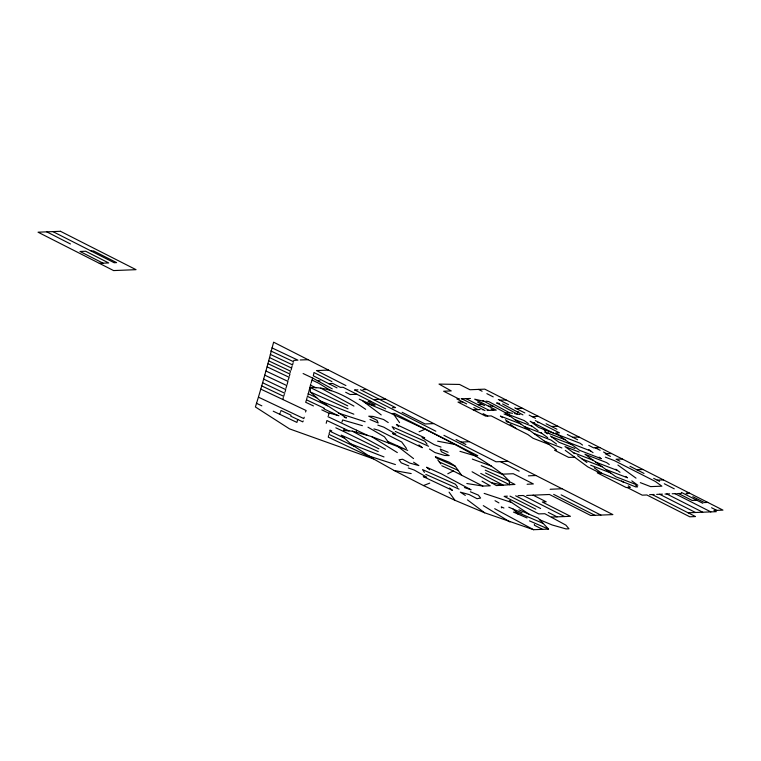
<?xml version="1.0" encoding="UTF-8"?>
<svg xmlns="http://www.w3.org/2000/svg" width="761" height="761" viewBox="0 0 761 761"><rect width="100%" height="100%" fill="white"/><g stroke="black" fill="none" stroke-linecap="round" stroke-linejoin="round"><path stroke-width="1.14" d="M367.972 427.197L384.448 436.814L387.882 441.532L407.706 450.379L371.463 436.529L356.414 432.286L356.557 430.203L327.962 416.676M518.907 509.841L538.189 518.136L548.576 529.104L533.575 529.704L484.643 512.79L454.954 500.3L423.477 485.566L394.198 470.517L373.423 458.873L289.503 428.871L255.401 406.964C262.088 385.551 267.958 363.844 273.618 342.184L612.871 514.598L590.745 515.492L549.452 494.488L526.707 495.459M307.92 395.244L310.811 383.858M378.892 448.828L343.449 431.363L344.115 428.624L326.926 420.538L326.203 423.278M328.552 435.549L328.314 437.175L371.073 457.409M291.13 370.036L292.091 366.012M305.541 411.977L306.122 410.512L282.921 399.544L283.32 397.508M331.368 413.594L331.587 412.491L323.939 408.866L324.253 408.219L306.512 399.867L307.073 397.527M290.046 372.795L290.417 371.102L268.738 360.885M329.427 432.457L328.999 434.379L354.54 446.46L373.423 458.873M293.071 362.845L292.585 364.89L270.355 354.407M287.154 384.41L287.924 381.375L266.036 371.054M280.685 411.596L281.028 410.493L291.035 415.23L290.74 416.162L297.694 419.463L296.914 422.412L273.237 411.206M311.173 382.802L312.676 378.065L303.116 373.537M285.042 392.01L285.736 389.613L263.553 379.064M328.372 415.563L329.228 412.985L338.93 415.772M289.361 376.058L289.96 374.07L268.129 363.739M284.3 394.35L283.701 396.338L261.356 385.741M341.984 422.003L342.631 419.958L362.407 425.684M304.238 417.237L303.81 418.579L258.607 397.242M285.889 388.329L286.821 385.58L264.733 375.144M306.512 399.867L305.665 402.265L313.446 405.936M288.086 380.158L289.142 377.285L267.178 366.897M303.211 420.919L302.764 421.86L297.694 419.463M279.525 414.193L280.333 412.652M447.772 473.78L453.28 470.954L482.835 486.051L490.246 485.813L482.055 481.171M419.092 431.772L425.123 429.214C451.682 442.702 478.717 455.925 502.422 474.17L509.099 480.885L509.67 484.738L514.95 484.462L509.366 481.627M423.477 485.566L429.727 483.121M364.31 402.15L371.729 405.261L375.173 405.061L368.143 401.475L370.816 401.361L385.703 408.914M371.729 405.261L391.535 413.584L394.55 413.404L477.737 455.687L475.302 455.906L459.958 451.321M482.455 409.684L483.159 409.646M507.368 496.153L504.134 496.343L538.731 513.894L544.809 513.713L565.861 525.109L568.962 528.8L565.994 528.914L552.125 524.966L539.711 519.753M331.863 381.565L313.998 372.519L313.332 375.839L328.714 383.649L332.69 383.43L340.357 387.339L343.135 387.292L370.816 401.361M293.641 360.4L297.951 360.162L271.953 347.872M517.499 411.967L518.688 411.901M527.107 484.262L533.366 483.948L513.275 473.723L502.422 474.17M461.147 442.093L469.299 441.703M550.127 489.285L562.008 488.743M91.139 251.025L93.574 250.93L116.604 262.621L114.169 262.726L52.89 231.601M99.33 263.325L108.68 262.945L85.651 251.244L80.019 251.472L103.049 263.173M328.486 370.093L316.452 370.569L345.922 385.561M318.26 380.9L320 380.823M354.655 389.974L357.927 389.841M362.997 389.661L366.602 389.518M459.387 398.888L456.961 398.973L466.645 403.901M461.109 398.84L470.441 398.46M462.726 401.913L457.998 402.103L485.594 416.115L491.168 415.887L527.982 434.617L533.033 438.26L548.938 444.405M392.343 407.715L395.558 407.592L360.505 389.765M477.851 404.633L482.246 404.452M488.505 406.184L492.9 406.003L509.204 414.774M473.218 409.827L480.086 409.551M487.135 410.493L496.267 410.131L474.683 399.164L484.348 401.418L492.9 406.003M532.11 416.628L538.398 416.372M433.656 423.611L425.066 423.963L402.093 412.291M537.78 422.583L539.168 422.526M533.204 422.793L534.603 422.736M551.516 426.493L557.803 426.236M572.738 437.271L579.026 437.014M599.858 447.601L593.628 447.849L588.738 445.366M611.492 453.508L605.261 453.756L610.436 456.391M622.308 458.997L616.077 459.254L619.92 461.204M636.776 469.746L642.969 469.499M635.749 485.508L637.594 486.869L635.711 486.926L601.742 473.256L597.252 472.828L626.179 487.525L630.393 487.354L628.282 485.87M528.381 475.834L535.953 475.52M482.835 486.051L466.826 483.52M657.209 480.153L663.449 479.896M649.618 494.669L654.118 494.488M656.676 494.384L662.441 494.146M665.019 494.041L669.623 493.86M672.201 493.756L676.158 493.604M677.509 493.575L681.295 493.423M689.466 493.109L686.108 493.252L687.364 493.879M702.879 503.316L696.848 500.253L692.13 500.443L678.527 493.537M707.787 502.422L704.382 502.555L692.833 496.695M551.449 517.08L570.446 516.31L542.308 502.022L546.198 501.803L533.109 495.135M688.077 512.79L716.31 511.677L713.961 510.488L722.95 510.117L484.795 389.147L469.975 389.746L459.539 384.448L439.011 384.086L451.244 390.916L443.634 391.221L458.75 398.897M443.92 435.33L496.001 461.775L508.044 461.394M300.234 359.963L308.11 359.706M356.938 394.303L350.098 394.521L345.675 392.267M385.608 399.202L373.527 399.582L354.807 390.051M499.701 400.162L506.103 399.972M518.051 495.668L523.207 495.516L564.614 516.548M516.186 408.543L522.655 408.381M599.373 472.743L587.701 466.816L574.679 457.228L568.638 457.38L554.55 450.227L556.652 450.027L505.39 412.719M510.555 500.938L509.242 500.928L529.228 514.284M344.257 417.294L346.436 417.951L320.324 400.98L310.374 392.02L310.298 387.52C331.121 386.816 349.147 397.993 365.67 409.313M343.848 430.479L352.391 431.173L356.414 432.286M514.664 413.642L519.906 414.526M499.654 403.435L496.619 402.95L517.47 414.146M483.349 400.695L482.835 400.609L484.348 401.418M507.13 412.405L512.495 413.318M486.003 401.123L488.733 401.589L509.661 412.833M394.198 470.517L411.206 473.58M437.632 441.19L455.068 444.472M472.077 471.753L491.501 482.759L503.23 485.166L509.67 484.738L485.528 473M373.927 428.919L378.693 430.288L401.713 442.008L406.498 448.457M338.531 413.128L365.156 421.765M368.733 455.944L395.416 464.571M484.158 493.394L511.639 502.507M377.837 425.123L383.753 427.13L395.796 434.046L392.609 433.599L422.365 447.706L418.93 444.957M464.467 487.544L471.088 489.818L441.418 473.865L426.588 467.235L429.632 469.775M408.286 467.977L414.222 470.051L426.74 477.166L423.287 476.614L452.5 490.398L449.608 487.972M441.028 447.068L434.284 444.681L422.013 437.604L424.724 437.841L396.405 424.486L398.621 426.645M472.324 459.092L491.606 466.17M605.87 469.48L627.54 477.775L625.713 476.443M507.083 413.955L524.234 420.576L528.296 423.525M514.836 419.596L532.091 426.265M520.866 423.982L500.377 416.077L502.583 417.646M524.443 426.588L541.67 433.247M533.918 433.485L551.183 440.153L556.529 444.044M573.366 452.643L593.304 460.329M595.749 462.108L617.523 470.498M558.27 434.797L580.025 443.216L582.526 445.061M504.058 413.974L510.583 416.505M554.103 433.409L530.151 421.242L538.617 427.406L558.916 435.273M565.014 439.706L544.724 431.858L547.463 433.827M568.886 442.531L590.66 450.959M605.337 457.133L614.431 460.662L655.316 481.437L661.87 486.165L650.617 486.621L640.305 482.636M551.392 436.709L571.73 444.605M529.561 430.307L506.16 421.252L507.149 421.946M579.188 452.072L564.985 446.574L574.707 453.613M582.117 458.997L602.075 466.721M590.679 465.228L610.598 472.923M574.926 448.486L559.002 442.293L550.46 436.024M544.543 441.209L561.894 447.953M320.324 400.98L353.846 414.184M378.255 451.568L341.232 435.149L350.583 443.787L384.001 456.942M481.237 465.665L502.964 474.607M448.086 452.272L440.277 449.057L441.39 451.73L449.152 455.573L444.747 455.468L434.883 452.51L429.432 449.038M408.781 465.932L401.237 462.831L399.04 459.796L402.569 459.254L409.713 463.069L418.864 465.589L413.623 462.212M370.008 419.539L378.179 422.964L377.037 420.3L368.743 416.181L373.004 416.419L383.601 419.511L388.243 422.564M470.355 491.758L478.393 495.135L480.591 498.046L477.061 498.712L469.223 494.574L460.348 492.167L465.323 495.43M498.931 502.907L495.031 500.7M508.786 507.197L522.084 512.895M391.535 413.584L425.123 429.214M513.104 509.042L515.53 511.544L543.145 523.425M513.456 512.086L527.05 517.956M529.437 520.857L548.576 529.104M503.934 508.025L501.29 506.864L501.623 507.891M395.32 431.458L428.595 446.25M455.154 466.255L436.31 457.884L435.349 456.657L449.294 462.269L455.021 465.97L461.537 475.187M331.786 430.916L329.998 430.117L329.589 431.116L344.353 438.089M425.789 474.379L459.054 489.142M310.374 392.02L348.043 408.819M439.344 461.984L458.017 470.298M485.261 470.184L509.099 480.885M441.808 465.751L453.28 470.954M335.82 427.806L343.449 431.363M312.096 380.11L318.421 383.087L331.035 390.783M308.129 393.732L316.738 397.775M307.187 396.253L327.506 405.832M321.808 409.875L329.037 413.28M356.557 430.203L367.744 435.463M260.795 389.118L282.921 399.544M344.115 428.624L348.985 430.907M256.419 403.282L261.841 405.832M270.735 350.926L293.698 361.779M262.697 382.802L284.757 393.237M269.679 357.67L291.434 368.001M310.621 385.237L316.072 387.825M331.587 412.491L337.608 415.363M310.298 387.52L347.777 405.879M478.488 389.404L482.103 391.23M372.557 405.166L359.268 399.173M548.291 512.41L557.071 516.852M542.612 529.399L534.469 525.28L534.355 524.415M595.188 447.782L600.125 450.293M603.54 452.024L606.821 453.689M486.859 393.646L493.242 396.89M498.303 399.458L508.519 404.643M514.788 407.839L524.862 412.947M529.142 415.125L535.478 418.341M546.084 423.734L556.947 429.242M567.306 434.512L577.609 439.744M630.003 466.303L644.025 473.428M653.699 478.365L659.568 481.352M664.296 483.749L674.265 488.819M711.564 507.739L716.748 510.374M681.418 492.424L696.848 500.253M535.344 420.586L559.44 432.828L555.768 432.98L579.616 450.35L601.295 458.702L599.097 457.123M674.94 493.651L710.85 511.896M666.788 493.975L702.707 512.21M659.625 494.26L695.516 512.495M477.604 402.093L484.5 405.603M490.969 408.904L493.585 410.236M466.046 398.64L489.228 410.417M652.215 494.564L695.506 516.557L689.808 516.795L646.869 494.983L642.246 495.154L627.15 487.487M461.879 398.831L484.985 410.569M473.827 407.535L477.965 409.637M483.111 413.661L487.763 416.029M456.086 439.516L465.884 444.5M561.142 494.85L600.905 515.083M373.527 399.582L435.834 431.211M553.675 494.393L594.95 515.321M312.676 378.065L332.262 388.881M515.635 495.82L540.605 508.51M509.965 496.105L535.839 509.214M500.462 461.651L519.183 471.173M328.714 383.649L337.009 387.882M46.773 231.848L70.431 243.958M480.752 473.428L503.23 485.166L496.381 485.566L491.501 482.759M502.593 403.958L522.94 414.878M494.698 508.69L533.575 529.704M320.714 388.081L353.941 406.089M352.391 431.173L385.475 449.256M483.283 505.627L509.918 521.941M371.463 436.529L397.328 452.586M350.583 443.787L354.54 446.46M548.358 432.876L549.547 433.722M621.661 480.99L623.744 482.484M543.354 429.252L545.808 431.011M617.894 465.047L636.015 478.146M594.189 467.777L601.742 473.256M609.257 464.486L606.679 462.612L584.933 454.222L615.839 476.747L637.823 485.252L631.792 480.866M615.763 469.214L619.996 472.286M577.58 455.706L586.912 462.479M540.843 432.638L547.701 437.632M505.39 419.72L509.014 422.355M588.691 449.523L593.047 452.69M565.271 450.369L574.679 457.228M531.13 425.561L538.075 430.612M510.032 424.086L516.338 428.7M467.435 499.853L484.643 512.79M362.645 400.885L381.232 414.926M397.318 446.06L413.537 458.579M515.53 511.544L517.889 513.989M427.102 444.262L424.838 441.247L392.153 426.74L394.236 429.661M437.794 459.91L440.857 464.001M457.57 487.126L455.439 484.215L422.545 469.594L424.429 472.353M387.882 441.532L388.938 442.988M449.076 492.158L454.954 500.3M393.865 414.593L399.563 422.621M60.48 231.296L38.05 232.2L113.598 270.574L136.029 269.67L60.48 231.296"/></g></svg>
